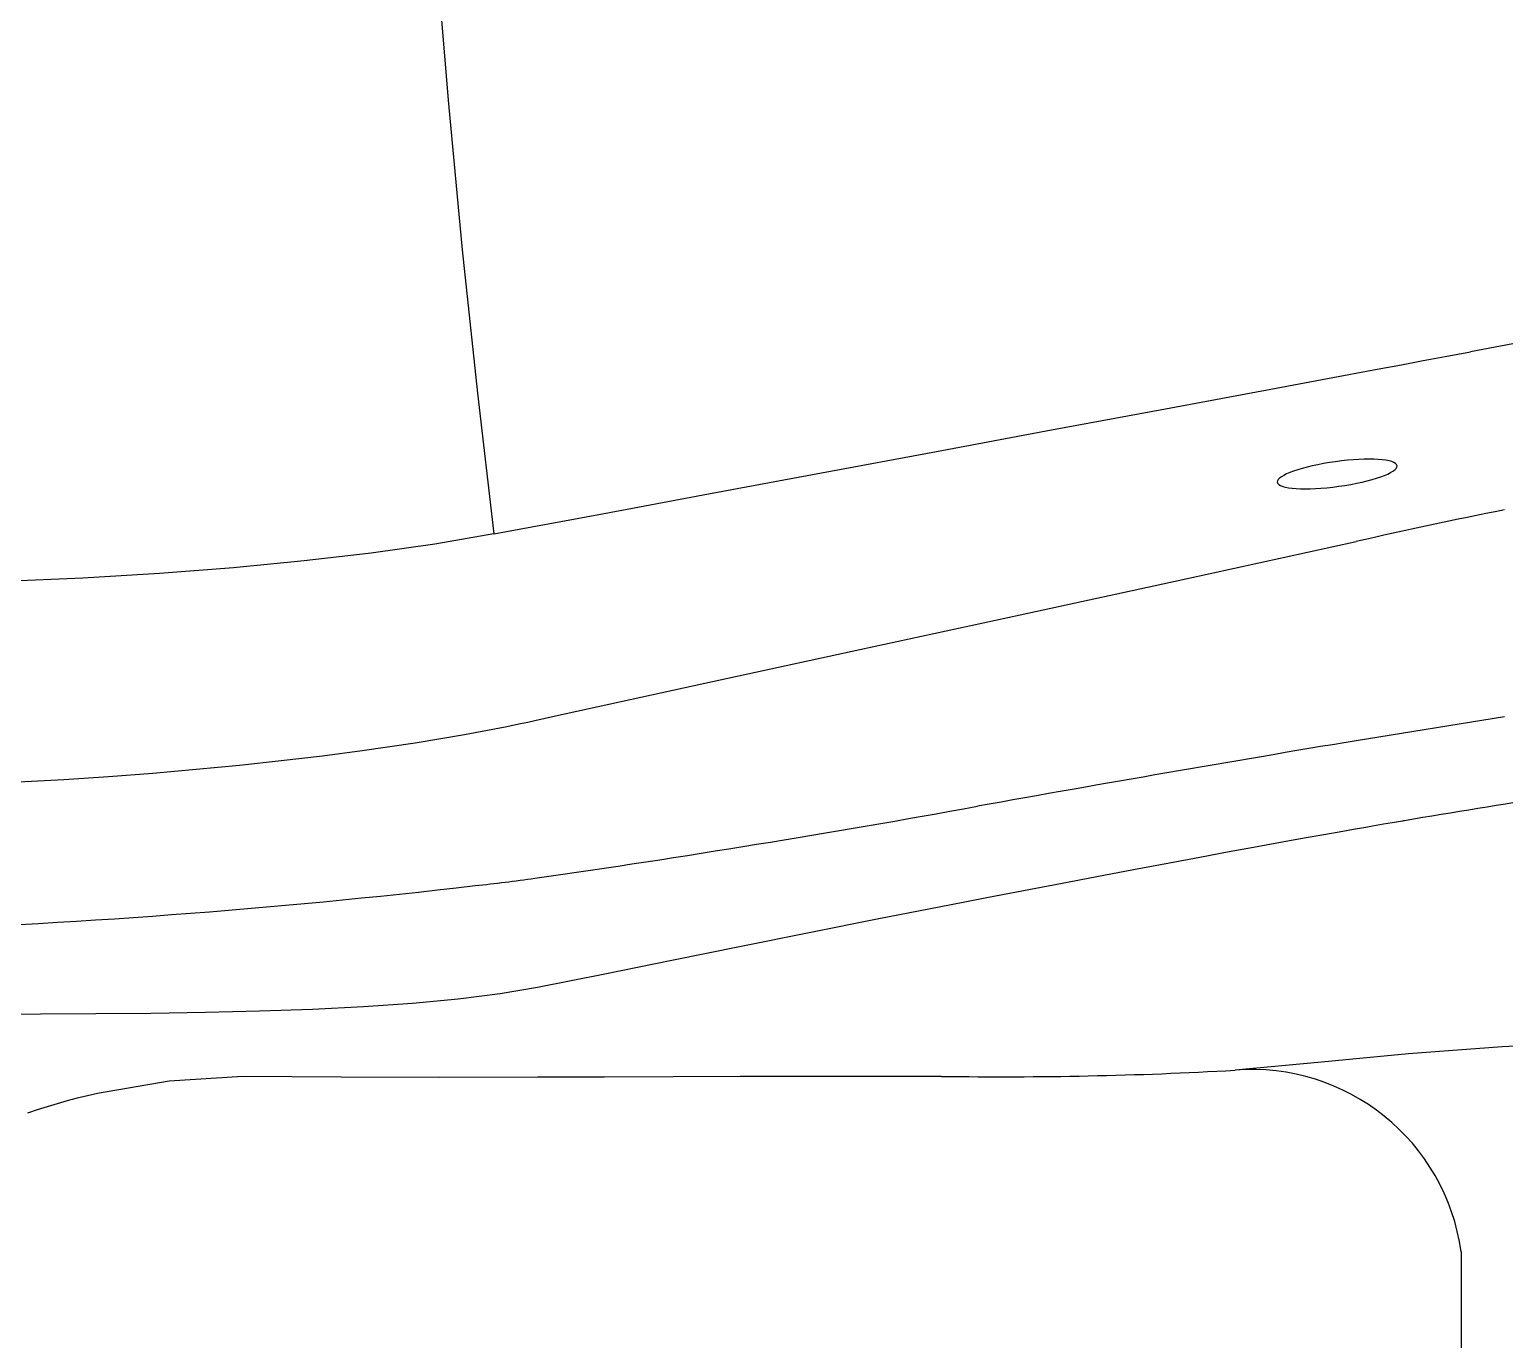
# Model space of a CAD drawing. Extents: x 398 to 509, y 623 to 780.
# Drawn here: x 425.85 to 434.74, y 697.97 to 705.87 of the extents above; entities that cross this region are included whole.
import ezdxf

# ---------------------------------------------------------------- set-up
doc = ezdxf.new("R2010")
doc.units = 0
doc.header["$MEASUREMENT"] = 0
doc.layers.add('1', color=4, linetype='Continuous')
doc.layers.add('LIGHT', color=2, linetype='Continuous')

# ---------------------------------------------------------------- blocks, each defined once
blk = doc.blocks.new('2018 PRISM')
at = {"layer": '1', "linetype": 'Continuous', "lineweight": 25}
for p, q in [((30.3167, 57.9991), (30.4395, 58.0272)), ((36.1586, 58.0205), (35.2644, 57.8766)), ((35.897, 54.7961), (35.897, 47.3794))]:
    blk.add_line(p, q, dxfattribs=at)
at = {"layer": '1', "linetype": 'Continuous', "lineweight": 25, "flags": 128}
for points in [[(29.7208, 62.6068), (29.7956, 61.714), (29.8788, 60.8347), (29.9703, 59.9704), (30.0698, 59.1225)], [(38.5066, 60.6964), (38.1073, 60.6219), (37.7241, 60.5504), (37.3482, 60.4803), (36.9814, 60.4119), (36.6255, 60.3455), (36.2825, 60.2815), (35.9546, 60.2203)], [(35.3917, 60.1153), (35.5387, 60.1427), (35.6685, 60.167), (35.8005, 60.1916), (35.9546, 60.2203)], [(30.0698, 59.1225), (30.702, 59.2405), (31.3625, 59.3637), (32.0433, 59.4907), (32.7356, 59.6198), (33.4299, 59.7494), (34.116, 59.8773), (34.7831, 60.0018), (35.0914, 60.0593), (35.3917, 60.1153)], [(30.0698, 59.1225), (29.7128, 59.0618), (29.3308, 59.0077), (28.9257, 58.9602), (28.4997, 58.9193), (28.0549, 58.8849), (27.5933, 58.8569), (27.117, 58.8352), (26.6281, 58.8198), (26.1287, 58.8107), (25.6208, 58.8077), (25.1065, 58.8107), (24.5879, 58.8198), (23.8932, 58.8412), (23.1995, 58.873), (22.5117, 58.9151)], [(30.4397, 58.0273), (31.3408, 58.223), (32.275, 58.426), (33.2412, 58.6361), (34.2381, 58.853), (35.2644, 59.0763)], [(25.2899, 57.599), (25.7457, 57.5927), (26.2021, 57.595), (26.658, 57.6054), (26.9316, 57.6154), (27.2054, 57.6281), (27.4772, 57.6435), (27.7478, 57.6615), (28.0137, 57.6817), (28.2762, 57.7044), (28.5372, 57.7296), (28.7883, 57.7565), (29.0372, 57.786), (29.2759, 57.8171), (29.5945, 57.8636), (29.8929, 57.9135), (30.1381, 57.9604), (30.1838, 57.9698), (30.2289, 57.9794), (30.2732, 57.9891), (30.3167, 57.9989)], [(35.5435, 57.3924), (35.5205, 57.3885), (35.4827, 57.382), (35.4304, 57.373), (35.3635, 57.3615), (35.3234, 57.3545), (35.2855, 57.3479), (35.2497, 57.3417), (35.2162, 57.3358), (35.1848, 57.3303), (35.0697, 57.31), (34.952, 57.289), (34.8316, 57.2673), (34.6683, 57.2376), (34.4986, 57.2064), (34.3227, 57.1736), (34.1406, 57.1394), (33.9225, 57.0982), (33.7032, 57.0564), (33.4827, 57.0141), (33.2612, 56.9718), (33.0385, 56.9293), (32.8145, 56.8864), (32.3883, 56.8032), (31.9696, 56.7196), (31.5588, 56.6366), (31.1418, 56.552), (30.7376, 56.4705), (30.3328, 56.3903)], [(35.5559, 57.3945), (35.5497, 57.3934), (35.5435, 57.3924)], [(30.3328, 56.3903), (30.1073, 56.352), (29.8545, 56.3197), (29.5784, 56.2935), (29.2839, 56.2729), (28.9755, 56.2574), (28.6572, 56.2462), (28.3323, 56.2385), (28.0031, 56.2334), (27.6712, 56.2303), (27.3377, 56.2285), (27.0036, 56.2249), (26.6711, 56.1922), (26.3036, 56.1118)], [(35.5798, 55.9902), (35.0561, 55.9396), (34.5355, 55.8912)], [(30.3329, 55.8484), (29.7404, 55.8471), (29.1484, 55.8492), (28.556, 55.8539), (28.1136, 55.8249), (27.6808, 55.7514), (27.6199, 55.7373), (27.5591, 55.7222), (27.4986, 55.7062), (27.4383, 55.6892), (27.3782, 55.6713), (27.3182, 55.6524), (27.2586, 55.6325)], [(32.7656, 55.8541), (32.3693, 55.854), (31.954, 55.8535), (31.5525, 55.8527), (31.1499, 55.8515), (30.7353, 55.8501), (30.3329, 55.8484)]]:
    blk.add_lwpolyline(points, dxfattribs=at)
at = {"layer": '1', "linetype": 'Continuous', "lineweight": 25}
for centre, radius, start, end in [((41.5446, 31.8906), 27.9017, 101.12998, 103.00779), ((68.6386, -141.7986), 202.4452, 99.488821, 100.144186), ((52.3571, -42.4996), 101.2971, 99.04009, 99.547227), ((20.1201, 128.1021), 71.7821, 278.166497, 280.322596), ((24.7154, 102.2789), 45.5781, 271.98301, 276.60364), ((28.7429, 68.255), 11.317, 276.1582, 277.99376), ((38.7379, 16.5665), 39.5499, 90.83237, 94.57997), ((33.1231, 81.068), 25.2165, 269.18797, 273.21077)]:
    blk.add_arc(centre, radius, start, end, dxfattribs=at)
at = {"layer": '1'}
blk.add_arc((34.637, 54.6233), 1.2719, 7.80911, 94.57505, dxfattribs=at)
at = {"layer": 'LIGHT', "extrusion": (0, 0, -1)}
blk.add_ellipse((35.1504, 59.4839), major_axis=(0.3607, 0.0494), ratio=0.205485, dxfattribs=at)

msp = doc.modelspace()

# ---------------------------------------------------------------- block references
at = {"layer": '1'}
msp.add_blockref('2018 PRISM', (398.5801, 643.7055), dxfattribs=at)

doc.saveas('drawing.dxf')
